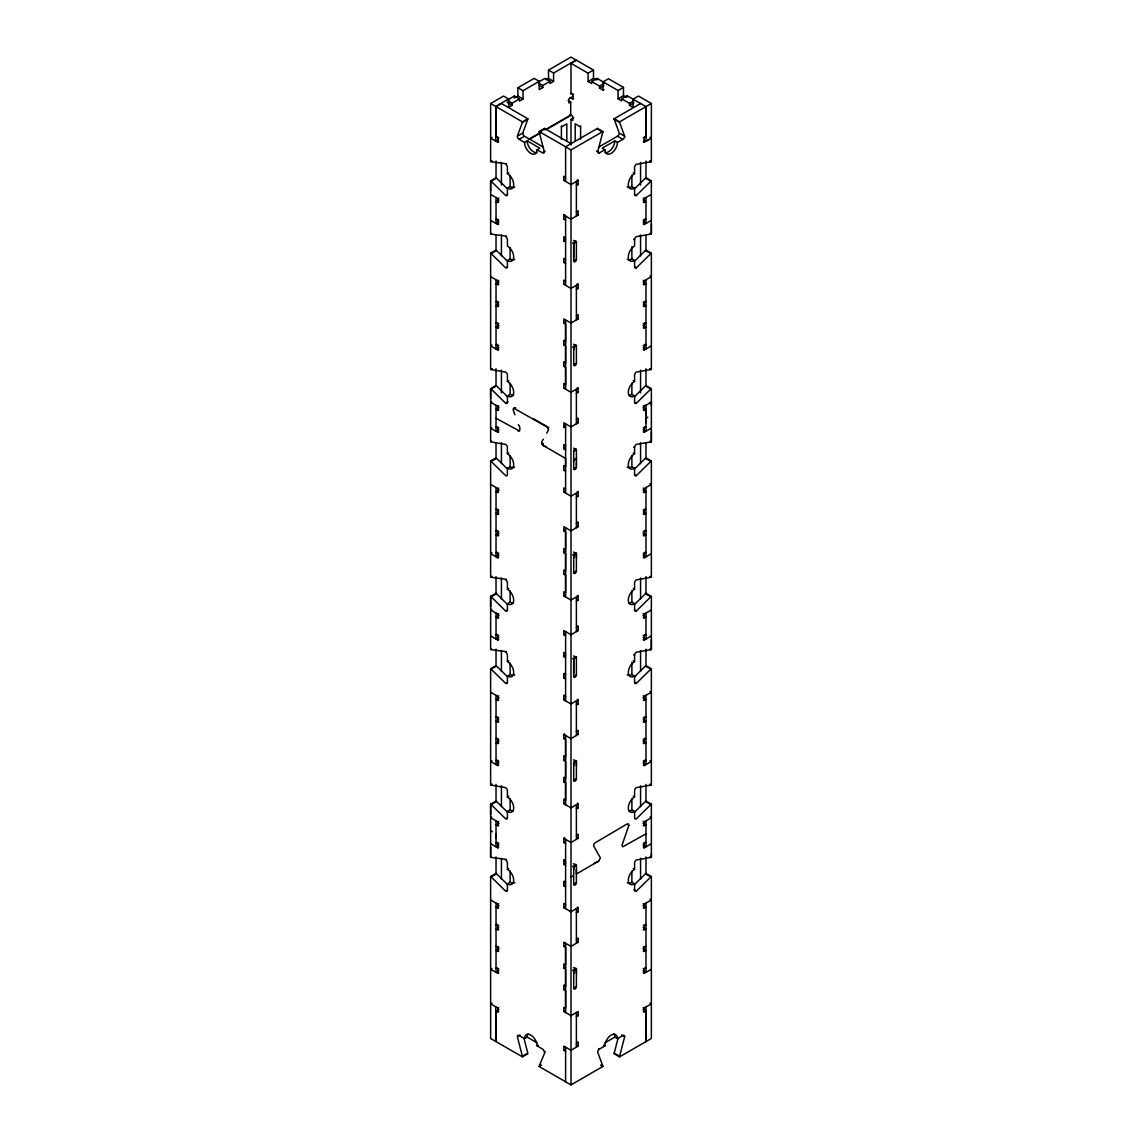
<?xml version="1.0" encoding="UTF-8"?>
<svg xmlns="http://www.w3.org/2000/svg" width="1142" height="1142" viewBox="0 0 1142 1142"><rect width="100%" height="100%" fill="white"/><g stroke="black" fill="none" stroke-linecap="round" stroke-linejoin="round"><path stroke-width="1.5" d="M507.405 812.119L496.542 801.456A2.541 1.47 60 0 0 496.028 801.07L490.632 804.196L490.632 857.242A2.541 1.47 60 0 0 491.146 857.456L506.52 859.441M506.52 818.272L507.419 817.758L507.419 811.519A8.908 5.139 60 0 0 513.714 807.879A8.908 5.139 60 0 0 507.419 796.973L507.419 790.735A2.541 1.47 60 0 0 505.62 787.623L491.146 785.111A2.541 1.47 60 0 1 490.632 784.911L490.632 668.755L496.028 665.643A2.541 1.47 60 0 1 496.542 666.029L507.405 676.692M506.52 579.322L491.146 577.338A2.541 1.47 60 0 1 490.632 577.124L490.632 460.983L496.028 457.871A2.541 1.47 60 0 1 496.542 458.256L507.405 468.905M507.405 396.574L496.542 385.91A2.541 1.47 60 0 0 496.028 385.525L490.632 388.637A2.541 1.47 60 0 1 491.146 389.022L505.62 403.24A2.541 1.47 60 0 0 507.419 402.198L507.419 395.96A8.908 5.139 60 0 0 513.714 392.32A8.908 5.139 60 0 0 507.419 381.414L507.419 375.19A2.541 1.47 60 0 0 505.62 372.064L491.146 369.565A2.541 1.47 60 0 1 490.632 369.351L490.632 253.21L496.028 250.084A2.541 1.47 60 0 1 496.542 250.469L507.405 261.133M506.52 236.123L491.146 234.124A2.541 1.47 60 0 1 490.632 233.924L490.632 180.864L496.028 177.752A2.541 1.47 60 0 1 496.542 178.138L507.405 188.787M495.728 1006.816L495.728 1041.447L490.632 1038.492L490.632 876.542L496.028 873.416A2.541 1.47 60 0 1 496.542 873.801L507.405 884.465M496.028 838.257L496.028 833.831M496.028 386.21L496.028 368.809M496.028 178.438L496.028 161.036M501.424 392.805L501.424 370.179M576.396 1016.68L578.195 1015.638L578.195 1011.484L571 1015.638L563.805 1011.484L563.805 1007.33L565.604 1008.372L565.604 990.714L563.805 989.671L563.805 985.517L565.604 986.56L565.604 969.244L563.805 968.202L563.805 964.048L565.604 965.076L565.604 947.417L563.805 946.375L563.805 942.221L571 946.375L578.195 942.221L578.195 938.067L576.396 939.109M565.604 865.351L563.805 864.308L563.805 860.154L564.705 859.641M576.396 808.907L578.195 807.865L578.195 803.711L571 807.865L563.805 803.711L563.805 799.557L565.604 800.599L565.604 782.927L563.805 781.899L563.805 777.731L565.604 778.773L565.604 761.457L563.805 760.429L563.805 756.261L564.705 755.747M565.604 657.578L563.805 656.536L563.805 652.382L565.604 653.424M576.396 601.12L578.195 600.092L578.195 595.938L571 600.092L563.805 595.938L563.805 591.77L565.604 592.812L565.604 575.154L563.805 574.112L563.805 569.958L565.604 571L565.604 553.684L563.805 552.642L563.805 548.488L565.604 549.53L565.604 531.872L563.805 530.83L563.805 526.676L571 530.83L578.195 526.676L578.195 522.522L577.295 521.994M576.396 393.348L578.195 392.306L578.195 388.152L571 392.306L563.805 388.152L563.805 383.998L565.604 385.04L565.604 367.381L563.805 366.339L563.805 362.185L565.604 363.227L565.604 345.912L563.805 344.87L563.805 340.716L564.705 340.188M565.604 242.018L563.805 240.976L563.805 236.822L565.604 237.864M565.604 1012.526L565.604 943.263M565.604 804.753L565.604 735.491M565.604 596.966L565.604 527.718M565.604 389.194L565.604 319.931M573.698 973.683L573.698 970.8A1.913 1.099 -60 0 1 575.054 968.459A1.913 1.099 -60 0 1 576.396 969.244L576.396 986.56A1.913 1.099 -60 0 1 575.054 988.886A1.913 1.099 -60 0 1 573.698 988.116L573.698 970.8L572.613 970.172M573.698 869.79L573.698 866.906A1.913 1.099 -60 0 1 575.054 864.565A1.913 1.099 -60 0 1 576.396 865.351L576.396 882.666A1.913 1.099 -60 0 1 575.054 885.007A1.913 1.099 -60 0 1 573.698 884.222L573.698 866.906L576.396 865.351L573.512 863.68M573.698 765.911L573.698 763.013A1.913 1.099 -60 0 1 575.054 760.686A1.913 1.099 -60 0 1 576.396 761.457L576.396 778.773A1.913 1.099 -60 0 1 575.054 781.114A1.913 1.099 -60 0 1 573.698 780.329L573.698 763.013L576.396 761.457L576.396 765.797M573.698 673.566L573.698 659.134A1.913 1.099 -60 0 1 575.054 656.793A1.913 1.099 -60 0 1 576.396 657.578L576.396 674.893A1.913 1.099 -60 0 1 575.054 677.22A1.913 1.099 -60 0 1 573.698 676.449L573.698 659.134L576.396 657.578L573.512 655.908M573.698 558.124L573.698 555.24A1.913 1.099 -60 0 1 575.054 552.899A1.913 1.099 -60 0 1 576.396 553.684L576.396 571A1.913 1.099 -60 0 1 575.054 573.341A1.913 1.099 -60 0 1 573.698 572.556L573.698 555.24L572.613 554.627M573.698 461.454L573.698 460.012L576.396 458.456L576.396 460.611M573.698 350.351L573.698 347.468A1.913 1.099 -60 0 1 575.054 345.127A1.913 1.099 -60 0 1 576.396 345.912L576.396 363.227A1.913 1.099 -60 0 1 575.054 365.554A1.913 1.099 -60 0 1 573.698 364.783L573.698 347.468L572.613 346.84M573.698 258.006L573.698 243.574A1.913 1.099 -60 0 1 575.054 241.248A1.913 1.099 -60 0 1 576.396 242.018L576.396 259.334A1.913 1.099 -60 0 1 575.054 261.675A1.913 1.099 -60 0 1 573.698 260.89L573.698 243.574L576.396 242.018L573.512 240.362M576.396 1047.157L576.396 1012.526M576.396 973.569L576.396 969.244L573.512 967.574M576.396 869.676L576.396 874.001L598.95 860.94L600.335 857.77L593.54 845.751L594.225 843.367L627.058 823.982L628.428 823.924L628.828 825.381L622.033 845.237L622.718 846.836L645.972 833.831M576.396 839.384L576.396 804.753M576.396 558.01L576.396 553.684L573.512 552.029M576.396 464.951L576.396 462.781M640.576 879.183L640.576 858.299M640.576 806.623L640.576 785.739M640.576 671.41L640.576 650.526M640.576 598.836L640.576 577.966M640.576 463.638L640.576 442.753M640.576 255.851L640.576 234.966M640.576 185.033L640.576 162.407M642.975 1009.414L645.972 1011.141L645.972 1041.618L645.972 1006.987M645.972 874.329L645.972 856.928M645.972 801.755L645.972 784.354M645.972 666.557L645.972 649.156M645.972 593.983L645.972 576.582M645.972 458.77L645.972 443.11M645.972 422.697L645.972 405.296L643.274 405.824M645.972 250.997L645.972 235.338M645.972 178.438L645.972 161.036M643.274 137.611L645.972 137.097L645.972 106.62L627.086 95.714L621.676 98.826L621.676 100.91L618.079 98.826L618.079 90.518L623.489 87.406L623.489 95.714L618.079 98.826M634.595 884.465L645.458 873.801A2.541 1.47 -60 0 1 645.972 873.416L651.368 876.542L651.368 1038.492L619.535 1056.878L614.139 1053.766A2.541 1.47 -60 0 1 614.21 1053.124L618.022 1038.392M634.595 812.119L645.458 801.456A2.541 1.47 -60 0 1 645.972 801.07L651.368 804.196L651.368 857.242A2.541 1.47 -60 0 1 650.854 857.456L636.38 859.969A2.541 1.47 -60 0 0 634.581 863.081L634.581 869.319A8.908 5.139 -60 0 0 628.286 880.225A8.908 5.139 -60 0 0 634.581 883.865L634.581 890.089A2.541 1.47 -60 0 0 636.38 891.131L650.854 876.928A2.541 1.47 -60 0 1 651.368 876.542M651.368 804.196A2.541 1.47 -60 0 0 650.854 804.582L636.38 818.785A2.541 1.47 -60 0 1 634.624 818.186L634.581 811.519A8.908 5.139 -60 0 1 628.286 807.879A8.908 5.139 -60 0 1 634.581 796.973L634.624 790.25A2.541 1.47 -60 0 1 636.38 787.623L650.854 785.111A2.541 1.47 -60 0 0 651.368 784.911L651.368 668.755L645.972 665.643A2.541 1.47 -60 0 0 645.458 666.029L634.595 676.692M634.595 604.346L645.458 593.683A2.541 1.47 -60 0 1 645.972 593.298L651.368 596.424L651.368 649.47A2.541 1.47 -60 0 1 650.854 649.684L636.38 652.196A2.541 1.47 -60 0 0 634.581 655.308L634.581 661.546A8.908 5.139 -60 0 0 628.286 672.452A8.908 5.139 -60 0 0 634.581 676.078L634.581 682.316A2.541 1.47 -60 0 0 636.38 683.359L650.854 669.141A2.541 1.47 -60 0 1 651.368 668.755M634.595 468.905L645.458 458.256A2.541 1.47 -60 0 1 645.972 457.871L651.368 460.983L651.368 577.124A2.541 1.47 -60 0 1 650.854 577.338L636.38 579.851A2.541 1.47 -60 0 0 634.581 582.962L634.581 589.201A8.908 5.139 -60 0 0 628.286 600.107A8.908 5.139 -60 0 0 634.581 603.747L634.581 609.971A2.541 1.47 -60 0 0 636.38 611.013L650.854 596.795A2.541 1.47 -60 0 1 651.368 596.424M649.57 403.226L651.368 402.184L651.368 441.697A2.541 1.47 -60 0 1 650.854 441.911L636.38 444.409A2.541 1.47 -60 0 0 634.581 447.536L634.581 453.759A8.908 5.139 -60 0 0 628.286 464.666A8.908 5.139 -60 0 0 634.581 468.306L634.581 474.544A2.541 1.47 -60 0 0 636.38 475.586L650.854 461.368A2.541 1.47 -60 0 1 651.368 460.983M634.595 261.133L645.458 250.469A2.541 1.47 -60 0 1 645.972 250.084L651.368 253.21L651.368 369.351A2.541 1.47 -60 0 1 650.854 369.565L636.38 372.064A2.541 1.47 -60 0 0 634.581 375.19L634.581 381.414A8.908 5.139 -60 0 0 628.286 392.334A8.908 5.139 -60 0 0 634.581 395.96L634.581 402.198A2.541 1.47 -60 0 0 636.38 403.24L650.854 389.022A2.541 1.47 -60 0 1 651.368 388.637L645.972 385.525A2.541 1.47 -60 0 0 645.458 385.91L634.595 396.574M634.595 188.787L645.458 178.138A2.541 1.47 -60 0 1 645.972 177.752L651.368 180.864L651.368 233.924A2.541 1.47 -60 0 1 650.854 234.124L636.38 236.637A2.541 1.47 -60 0 0 634.581 239.749L634.581 245.987A8.908 5.139 -60 0 0 628.286 256.893A8.908 5.139 -60 0 0 634.581 260.533L634.581 266.771A2.541 1.47 -60 0 0 636.38 267.799L650.854 253.595A2.541 1.47 -60 0 1 651.368 253.21M565.604 181.421L565.604 146.79L597.437 128.404L602.833 131.53A2.541 1.47 -60 0 1 602.762 132.158L597.694 151.815A2.541 1.47 -60 0 0 599.493 152.842L604.889 149.73A8.908 5.139 -60 0 0 611.184 153.371A8.908 5.139 -60 0 0 617.479 142.464L622.875 139.338A2.541 1.47 -60 0 0 624.688 136.226L619.621 122.437A2.541 1.47 -60 0 1 619.535 121.88L614.139 118.768L640.576 103.508M614.025 1034.095A8.908 5.139 -60 0 1 614.781 1037.107L617.479 1038.663L622.875 1035.551A2.541 1.47 -60 0 1 624.688 1036.593L619.621 1056.236A2.541 1.47 -60 0 0 619.535 1056.878M498.726 137.611L496.028 137.097L496.028 106.62L501.424 103.508L527.861 118.768L522.465 121.88A2.541 1.47 60 0 1 522.379 122.437L517.312 136.226A2.541 1.47 60 0 0 519.125 139.338L524.521 142.464A8.908 5.139 60 0 0 530.816 153.371A8.908 5.139 60 0 0 537.111 149.73L539.809 148.174L527.219 140.909L524.521 142.464M518.211 135.712L522.722 133.114L527.79 119.31A2.541 1.47 60 0 0 527.861 118.768M545.205 1051.654L539.238 1065.971A2.541 1.47 60 0 0 539.167 1066.514L571 1084.9L602.833 1066.514A2.541 1.47 -60 0 0 602.762 1065.971L597.694 1052.182A2.541 1.47 -60 0 1 599.493 1049.055L604.889 1045.944A8.908 5.139 -60 0 1 611.184 1035.037A8.908 5.139 -60 0 1 617.479 1038.663M546.761 433.203L548.474 429.763L547.061 427.022L513.843 408.222L513.172 409.821L514.871 414.789M565.604 471.261L563.805 470.233L563.805 466.079L565.604 467.107L565.604 458.456L543.05 445.38L542.521 443.239M543.364 439.213C542.379 440.212 540.28 444.081 543.021 444.209L543.05 445.38L546.162 446.907M621.676 98.826L629.485 103.337L629.485 105.407L633.082 107.491L633.082 99.168L638.478 96.056L651.368 103.508L651.368 161.579A2.541 1.47 -60 0 1 650.854 161.793L636.38 164.291A2.541 1.47 -60 0 0 634.581 167.417L634.581 173.641A8.908 5.139 -60 0 0 628.286 184.547A8.908 5.139 -60 0 0 634.581 188.187L634.581 194.425L636.38 195.453L650.854 181.25A2.541 1.47 -60 0 1 651.368 180.864M506.52 163.777L491.146 161.793A2.541 1.47 60 0 1 490.632 161.579L490.632 103.508L503.522 96.056L508.618 98.997L508.618 107.305L512.216 105.235L512.216 103.151L519.424 98.997L519.424 101.081L523.022 98.997L523.022 90.689L517.911 87.748L517.911 96.056L523.022 98.997M517.911 87.748L534.113 78.398L539.21 81.339L539.21 89.647L542.807 87.577L542.807 85.493L550.001 81.339L550.001 83.423L553.599 81.339L553.599 73.031L548.503 70.09L548.503 78.398L553.599 81.339M548.503 70.09L571 57.1L576.096 60.041L553.599 73.031M490.632 103.508L495.728 106.449L508.618 98.997M523.022 90.689L539.21 81.339M519.424 98.997L514.314 96.056L507.119 100.211L512.216 103.151M539.152 81.724L544.905 78.398L550.001 81.339M571 63.338L576.396 60.212L593.497 70.09L593.497 78.398L588.087 81.51L588.087 73.202L571 63.338L571 93.801L573.698 94.329M515.513 97.441L517.911 96.056M546.104 79.783L548.503 78.398M588.087 73.202L593.497 70.09M491.974 137.354L490.632 138.139L497.826 142.293L498.726 141.765M588.087 81.51L591.699 83.594L591.699 81.51L597.095 78.398L618.079 90.518M496.028 137.097L496.927 136.569M571 93.801L571.899 93.287M522.379 122.437L526.89 119.839M498.611 139.41L495.728 141.08L495.728 106.449M573.213 96.342L568.902 98.826L568.902 102.98L570.7 101.952L570.7 115.099L544.991 129.945M570.101 97.441L572.799 98.997L573.698 98.483M591.699 81.51L599.493 86.021L603.99 83.423M599.493 86.021L599.493 88.091L603.99 85.493M599.493 88.091L603.09 90.175L603.99 89.647M519.125 139.338L523.621 136.74M537.111 149.73L542.507 152.842A2.541 1.47 60 0 0 544.306 151.815L539.238 132.158A2.541 1.47 60 0 1 539.167 131.53L544.563 128.404L571 143.678M540.137 131.644L541.037 131.13M541.636 130.773L544.634 129.046A2.541 1.47 60 0 1 544.563 128.404M528.346 139.552L538.938 133.443M490.632 161.579L491.974 160.794M528.646 139.724L540.751 132.743M546.804 129.246L571 115.271M571 144.977L571 119.439L573.698 117.869M561.407 126.948L566.803 123.836L566.803 141.365M490.632 191.014L490.632 180.864A2.541 1.47 60 0 1 491.146 181.25L495.642 178.652M543.406 152.329L545.205 151.286M506.52 194.939L507.419 194.425L507.419 188.187A8.908 5.139 60 0 0 513.714 184.547A8.908 5.139 60 0 0 507.419 173.641L508.775 172.87M629.485 103.337L633.981 100.739M629.485 105.407L633.981 102.809M539.167 131.53L571 149.902L602.833 131.53M619.535 121.88L651.368 103.508M507.419 188.187L510.117 186.631A8.908 5.139 60 0 0 514.757 186.96M490.632 194.411L497.826 198.565L498.726 198.037M499.025 199.95L496.028 201.677L498.726 202.191M598.479 147.204L617.479 136.226A2.541 1.47 -60 0 0 619.278 133.114L614.21 119.31A2.541 1.47 -60 0 1 614.139 118.768M617.479 142.464L614.781 140.909L602.191 148.174L604.889 149.73M496.927 218.821L496.028 219.335L498.726 219.864M565.604 177.267L563.805 176.225L563.805 180.379L564.705 179.865M498.911 221.834L496.028 223.489L496.028 197.523M490.632 220.377L497.826 224.531L498.726 224.018M576.396 185.575L578.195 184.533L578.195 180.379L571 184.533L563.805 180.379M643.274 141.765L644.174 142.293L651.368 138.139L650.026 137.354M644.174 140.209L645.972 141.251L647.771 140.209M490.632 233.924L491.531 233.396M490.632 253.21A2.541 1.47 60 0 1 491.146 253.595L495.642 250.997M565.604 220.206L563.805 219.164L563.805 215.01L564.705 214.496M563.805 219.164L564.705 218.65M576.396 211.898L578.195 210.856L578.195 215.01L571 219.164L563.805 215.01M491.146 253.595L505.62 267.799A2.541 1.47 60 0 0 507.419 266.771L507.419 260.533L510.117 258.977A8.908 5.139 60 0 0 514.757 259.305M506.52 267.285L507.419 266.771M563.805 240.976L565.604 239.948M490.632 276.649L497.826 280.804L498.726 280.29M499.025 282.188L496.028 283.915L498.726 284.444M643.274 198.037L644.174 198.565L651.368 194.411M643.274 202.191L645.972 201.677L642.975 199.95M496.927 301.06L496.028 301.588L498.726 302.102M565.604 259.334L563.805 258.292L563.805 262.446L564.705 261.932M498.726 304.186L496.028 305.742L498.726 306.256M573.698 260.89L576.396 259.334M643.274 219.864L645.972 219.335L645.073 218.821M643.274 224.018L644.174 224.531L651.368 220.377M496.927 322.529L496.028 323.058L498.726 323.571M565.604 281.146L563.805 280.118L563.805 284.272L564.705 283.744M499.025 325.484L496.028 327.212L498.726 327.725M576.396 289.468L578.195 288.426L578.195 284.272L571 288.426L563.805 284.272M491.974 345.127L490.632 345.912L497.826 350.066L498.726 349.552M496.927 344.356L496.028 344.87L498.726 345.384M498.911 347.368L496.028 349.024L496.028 279.761M576.396 315.777L578.195 314.735L578.195 318.904L571 323.058L563.805 318.904L563.805 323.058L564.705 322.529M490.632 369.351L491.974 368.566M643.274 280.29L644.174 280.804L651.368 276.649L650.026 275.864M491.146 369.565L492.045 369.037M643.274 284.444L645.972 283.915L642.975 282.188M563.805 344.87L565.604 343.828M492.045 388.508L496.542 385.91M507.419 381.414L508.775 380.643M643.274 302.102L645.972 301.588L645.073 301.06M573.698 347.468L576.396 345.912L573.512 344.242M643.274 306.256L645.972 305.742L643.274 304.186M491.702 401.556L490.632 402.184L490.632 441.697A2.541 1.47 60 0 0 491.146 441.911L505.62 444.409A2.541 1.47 60 0 1 507.376 447.079L507.419 453.759A8.908 5.139 60 0 1 513.714 464.68A8.908 5.139 60 0 1 507.419 468.306L507.362 475.015A2.541 1.47 60 0 1 505.62 475.586L491.146 461.368A2.541 1.47 60 0 0 490.632 460.983M563.805 362.185L564.705 361.671M507.419 395.96L510.117 394.404A8.908 5.139 60 0 0 513.629 395.203M563.805 366.339L564.705 365.825M490.632 398.801L490.632 388.637L490.632 402.184L497.826 406.338L498.726 405.824M505.62 403.24L508.019 401.856M499.025 407.723L496.028 409.45L498.726 409.978M573.698 364.783L576.396 363.227M643.274 323.571L645.972 323.058L645.073 322.529M643.274 327.725L645.972 327.212L642.975 325.484M513.358 408.608L514.856 407.794M514.557 408.251L515.613 408.037L514.942 408.422M563.805 383.998L564.705 383.484M491.702 427.536L490.632 428.15L497.826 432.304L498.726 431.79M496.927 426.594L496.028 427.108L498.726 427.636M563.805 388.152L564.705 387.638M498.911 429.606L496.028 431.276L496.028 405.296M643.274 345.384L645.972 344.87L645.073 344.356M643.274 349.552L644.174 350.066L651.368 345.912M490.632 441.697L491.531 441.169M518.197 431.076L518.868 430.691L496.028 418.286M519.253 430.862C519.482 432.789 520.995 425.752 518.268 424.724M547.775 427.807L548.731 427.893L548.06 428.279M491.146 461.368L495.642 458.77M507.419 453.759L508.775 452.989M577.295 418.115L578.195 418.629L578.195 422.783L571 426.937L563.805 422.783L563.805 426.937L564.705 426.423M576.396 419.671L578.195 418.629M542.065 444.124L542.736 443.738L542.336 444.595L543.649 445.523L542.678 445.023M507.419 468.306L510.117 466.75A8.908 5.139 60 0 0 514.571 467.192M565.604 445.637L563.805 444.609L563.805 448.763L564.705 448.235M490.632 484.422L497.826 488.576L498.726 488.062M499.025 489.961L496.028 491.702L498.726 492.216M651.368 402.184L644.174 406.338L644.174 410.492L643.274 409.978M573.698 451.361L576.396 449.791L576.396 467.107A1.913 1.099 -60 0 1 575.054 469.448A1.913 1.099 -60 0 1 573.698 468.663L573.698 451.361A1.913 1.099 -60 0 1 575.054 449.02A1.913 1.099 -60 0 1 576.396 449.791L573.512 448.135M644.174 410.492L645.972 409.45L645.972 431.276L643.089 429.606M645.972 418.286L647.771 417.244M563.805 466.079L564.705 465.551M496.927 508.847L496.028 509.361L498.726 509.874M563.805 470.233L564.705 469.705M498.726 511.959L496.028 513.515L498.726 514.028M573.698 468.663L576.396 467.107M643.274 427.636L645.972 427.108L645.073 426.594M643.274 431.79L644.174 432.304L651.368 428.15M496.927 530.316L496.028 530.83L498.726 531.344M565.604 488.933L563.805 487.891L563.805 492.045L564.705 491.531M499.025 533.257L496.028 534.984L498.726 535.498M576.396 497.241L578.195 496.199L578.195 492.045L571 496.199L563.805 492.045M491.974 552.899L490.632 553.684L497.826 557.838L498.726 557.325M496.927 552.128L496.028 552.642L498.726 553.171M498.911 555.14L496.028 556.796L496.028 487.548M563.805 530.83L564.705 530.316M576.396 523.564L578.195 522.522M490.632 577.124L491.974 576.353M643.274 488.062L644.174 488.576L651.368 484.422L650.026 483.651M643.274 492.216L645.972 491.702L642.975 489.961M563.805 552.642L565.604 551.6M507.405 604.346L496.542 593.683A2.541 1.47 60 0 0 496.028 593.298L490.632 596.424A2.541 1.47 60 0 1 491.146 596.795L495.642 594.197M506.52 610.499L507.419 609.971L507.419 603.747A8.908 5.139 60 0 0 513.714 600.107A8.908 5.139 60 0 0 507.419 589.201L508.775 588.415M643.274 509.874L645.972 509.361L645.073 508.847M573.698 555.24L576.396 553.684M643.274 514.028L645.972 513.515L643.274 511.959M491.702 609.328L490.632 609.956L490.632 649.47A2.541 1.47 60 0 0 491.146 649.684L506.52 651.668M507.419 603.747L510.117 602.177A8.908 5.139 60 0 0 513.115 603.033M563.805 574.112L564.705 573.598M490.632 606.573L490.632 596.424L490.632 609.956L497.826 614.111L498.726 613.597M499.025 615.495L496.028 617.237L498.726 617.751M573.698 572.556L576.396 571M643.274 531.344L645.972 530.83L645.073 530.316M643.274 535.498L645.972 534.984L642.975 533.257M496.927 634.367L496.028 634.895L498.726 635.409M563.805 595.938L564.705 595.41M498.911 637.379L496.028 639.049L496.028 613.068M643.274 553.171L645.972 552.642L645.073 552.128M490.632 635.937L497.826 640.091L498.726 639.563M643.274 557.325L644.174 557.838L651.368 553.684M490.632 649.47L491.531 648.956M490.632 668.755A2.541 1.47 60 0 1 491.146 669.141L495.642 666.543M506.52 682.83L507.419 682.316L507.419 676.078A8.908 5.139 60 0 0 513.714 672.452A8.908 5.139 60 0 0 507.419 661.546L508.775 660.761M577.295 625.887L578.195 626.401L578.195 630.555L571 634.724L563.805 630.555L563.805 634.724L564.705 634.195M576.396 627.443L578.195 626.401M507.419 676.078L510.117 674.522A8.908 5.139 60 0 0 514.757 674.851M563.805 656.536L565.604 655.494M490.632 692.209L497.826 696.363L498.726 695.835M499.025 697.748L496.028 699.475L498.726 699.989M643.274 613.597L644.174 614.111L651.368 609.956M643.274 617.751L645.972 617.237L642.975 615.495M565.604 679.047L563.805 678.005L563.805 673.851L564.705 673.323M496.927 716.619L496.028 717.133L498.726 717.661M563.805 678.005L564.705 677.491M498.726 719.731L496.028 721.287L498.726 721.815M573.698 676.449L576.396 674.893M643.274 635.409L645.972 634.895L645.073 634.367M643.274 639.563L644.174 640.091L651.368 635.937M576.396 705.014L578.195 703.972L578.195 699.818L571 703.972L563.805 699.818L563.805 695.664L564.705 695.15M496.927 738.089L496.028 738.603L498.726 739.131M563.805 699.818L564.705 699.304M499.025 741.03L496.028 742.757L498.726 743.285M491.974 760.686L490.632 761.457L497.826 765.611L498.726 765.097M496.927 759.901L496.028 760.429L498.726 760.943M498.911 762.913L496.028 764.583L496.028 695.321M563.805 756.261L565.604 757.303L565.604 739.645L563.805 738.603L563.805 734.449L564.705 733.935M563.805 738.603L564.705 738.089M576.396 731.337L578.195 730.295L578.195 734.449L571 738.603L563.805 734.449M490.632 784.911L491.974 784.126M643.274 695.835L644.174 696.363L651.368 692.209L650.026 691.424M643.274 699.989L645.972 699.475L642.975 697.748M563.805 760.429L565.604 759.387M490.632 814.346L490.632 804.196A2.541 1.47 60 0 1 491.146 804.582L495.642 801.984M507.419 796.973L508.775 796.188M643.274 717.661L645.972 717.133L645.073 716.619M643.274 721.815L645.972 721.287L643.274 719.731M491.702 817.115L490.632 817.729L497.826 821.883L498.726 821.369M563.805 777.731L564.705 777.217M507.419 811.519L510.117 809.963A8.908 5.139 60 0 0 513.115 810.82M563.805 781.899L564.705 781.371M499.025 823.282L496.028 825.009L498.726 825.523M573.698 780.329L576.396 778.773M643.274 739.131L645.972 738.603L645.073 738.089M643.274 743.285L645.972 742.757L642.975 741.03M563.805 799.557L564.705 799.029M496.927 842.154L496.028 842.668L498.726 843.181M563.805 803.711L564.705 803.183M498.911 845.166L496.028 846.822L496.028 820.855M643.274 760.943L645.972 760.429L645.073 759.901M490.632 843.71L497.826 847.864L498.726 847.35M643.274 765.097L644.174 765.611L651.368 761.457L650.026 760.686M491.531 856.728L490.632 857.242L490.632 847.093M490.632 876.542A2.541 1.47 60 0 1 491.146 876.928L495.642 874.329M506.52 890.617L507.419 890.089L507.419 883.865A8.908 5.139 60 0 0 513.714 880.225A8.908 5.139 60 0 0 507.419 869.319L508.775 868.534M565.604 843.538L563.805 842.496L563.805 838.342L564.705 837.814M563.805 842.496L564.705 841.968M576.396 835.216L578.195 834.188L578.195 838.342L571 842.496L563.805 838.342M507.419 883.865L510.117 882.309A8.908 5.139 60 0 0 514.757 882.638M563.805 864.308L565.604 863.266M490.632 899.982L497.826 904.136L498.726 903.622M499.025 905.52L496.028 907.248L498.726 907.776M643.274 821.369L644.174 821.883L651.368 817.729L650.026 816.958M643.274 825.523L645.972 825.009L642.975 823.282M571 877.127L573.027 875.957M565.604 886.82L563.805 885.778L563.805 881.624L564.705 881.11M496.927 924.392L496.028 924.906L498.726 925.434M563.805 885.778L564.705 885.264M498.726 927.504L496.028 929.074L498.726 929.588M573.698 884.222L576.396 882.666M643.274 843.181L645.972 842.668L645.073 842.154M643.274 847.35L644.174 847.864L651.368 843.71M564.705 907.076L563.805 907.604L563.805 903.436L565.604 904.478M496.028 946.39L498.726 946.904M499.025 948.802L496.028 950.544L498.726 951.058M569.201 910.716L571 911.759L578.195 907.604L578.195 911.759L576.396 912.786M491.974 968.459L490.632 969.244L497.826 973.398L498.726 972.87M496.927 967.674L496.028 968.202L498.726 968.716M498.911 970.686L496.028 972.356L496.028 903.094M563.805 946.375L564.705 945.861M643.274 903.622L644.174 904.136L651.368 899.982L650.026 899.197M643.274 907.776L645.972 907.248L642.975 905.52M491.974 1003.09L490.632 1003.861L497.826 1008.029L498.726 1007.501M563.805 968.202L565.604 967.16M523.978 1038.392L527.79 1053.124A2.541 1.47 60 0 1 527.861 1053.766L522.465 1056.878L496.028 1041.618L496.028 1011.141L499.025 1009.414M643.274 925.434L645.972 924.906L645.073 924.392M496.028 1011.141L498.726 1011.655M573.698 970.8L576.396 969.244M643.274 929.588L645.972 929.074L643.274 927.504M563.805 985.517L564.705 984.989M563.805 989.671L564.705 989.143M573.698 988.116L576.396 986.56M643.274 946.904L645.972 946.39M643.274 951.058L645.972 950.544L642.975 948.802M518.211 1036.079L520.024 1035.037M563.805 1011.484L564.705 1010.97M643.274 968.716L645.972 968.202L645.073 967.674M522.465 1056.878A2.541 1.47 60 0 0 522.379 1056.236L517.312 1036.593A2.541 1.47 60 0 1 519.125 1035.551L524.521 1038.663L527.219 1037.107A8.908 5.139 60 0 1 527.975 1034.095M643.274 972.87L644.174 973.398L651.368 969.244M524.521 1038.663A8.908 5.139 60 0 1 530.816 1035.037A8.908 5.139 60 0 1 537.111 1045.944L538.467 1045.158M522.379 1056.236L526.89 1053.638M576.396 1043.003L578.195 1041.961L578.195 1046.115L571 1050.269L563.805 1046.115L563.805 1050.269L564.705 1049.755M540.137 1065.443L541.037 1064.929M539.167 1066.514L540.965 1065.486M643.274 1007.501L644.174 1008.029L651.368 1003.861L650.026 1003.09M643.274 1011.655L645.972 1011.141M604.989 1042.774L614.781 1037.107M593.954 863.48L598.565 861.211M623.489 87.406L608.486 78.741L603.09 81.853L603.09 90.175M593.497 78.398L595.896 79.783M623.489 95.714L625.887 97.099M645.073 136.569L645.972 137.097M614.21 119.31L618.707 121.909M538.981 83.295L542.807 85.493M568.145 100.467L570.7 101.952M538.981 85.364L542.807 87.577M620.177 133.628L624.688 136.226M617.479 136.226L621.976 138.824M598.265 129.56L602.762 132.158M569.915 114.657L572.799 116.313L572.799 120.467L571 119.439M650.026 160.794L651.368 161.579M649.955 161.265L650.854 161.779M580.593 126.948L575.197 123.836L575.197 141.365M645.458 178.138L649.955 180.721M596.495 151.115L599.493 152.842M633.225 172.87L634.581 173.641M507.119 102.295L512.216 105.235M496.028 106.62L522.465 121.88M627.243 186.96A8.908 5.139 -60 0 0 631.883 186.631L634.581 188.187M543.521 147.204L524.521 136.226A2.541 1.47 60 0 1 522.722 133.114M577.295 179.865L578.195 180.379M577.295 184.019L578.195 184.533M643.089 221.834L645.972 223.489L645.972 197.523M650.469 233.396L651.368 233.924L651.368 223.761M649.955 233.61L650.854 234.124M633.682 239.235L634.581 239.749M645.458 250.469L649.955 253.067M577.295 214.496L578.195 215.01M627.243 259.305A8.908 5.139 -60 0 0 631.883 258.977L634.581 260.533M634.581 266.771L636.38 267.799M572.613 242.96L573.698 243.574M563.805 262.446L565.604 263.488M577.295 283.744L578.195 284.272M577.295 287.898L578.195 288.426M643.089 347.368L645.972 349.024L645.972 279.761M577.295 318.375L578.195 318.904M650.026 368.566L651.368 369.351M649.955 369.037L650.854 369.565M563.805 323.058L565.604 324.085L565.604 341.758L563.805 340.716M645.458 385.91L649.955 388.508M633.225 380.643L634.581 381.414M628.885 395.26A8.908 5.139 -60 0 0 631.883 394.404L634.581 395.96M634.581 402.198L636.38 403.24M642.975 407.723L645.972 409.45M577.295 387.638L578.195 388.152M577.295 391.792L578.195 392.306M650.469 441.169L651.368 441.697L651.368 431.533M649.955 441.383L650.854 441.911M633.682 447.007L634.581 447.536M645.458 458.256L649.955 460.854M633.225 452.989L634.581 453.759M577.295 422.269L578.195 422.783M563.805 426.937L565.604 427.979M627.243 467.078A8.908 5.139 -60 0 0 631.883 466.75L634.581 468.306M634.581 474.544L636.38 475.586M563.805 448.763L565.604 449.791M577.295 491.531L578.195 492.045M577.295 495.685L578.195 496.199M643.089 555.14L645.972 556.796L645.972 487.548M577.295 526.148L578.195 526.676M650.026 576.353L651.368 577.124M649.955 576.824L650.854 577.338M645.458 593.683L649.955 596.281M633.225 588.415L634.581 589.201M628.885 603.033A8.908 5.139 -60 0 0 631.883 602.177L634.581 603.747M634.581 609.971L636.38 611.013M577.295 595.41L578.195 595.938M643.089 637.379L645.972 639.049L645.972 613.068M577.295 599.564L578.195 600.092M650.469 648.956L651.368 649.47L651.368 639.32M649.955 649.156L650.854 649.684M633.682 654.78L634.581 655.308M645.458 666.029L649.955 668.627M633.225 660.761L634.581 661.546M577.295 630.041L578.195 630.555M563.805 634.724L565.604 635.751M627.243 674.851A8.908 5.139 -60 0 0 631.883 674.522L634.581 676.078M634.581 682.316L636.38 683.359M572.613 658.506L573.698 659.134M563.805 673.851L565.604 674.893M577.295 699.304L578.195 699.818M563.805 695.664L565.604 696.706M577.295 703.458L578.195 703.972M643.089 762.913L645.972 764.583L645.972 695.321M577.295 733.935L578.195 734.449M650.026 784.126L651.368 784.911M573.512 759.801L576.396 761.457M646.358 801.984L650.854 804.582M633.225 796.188L634.581 796.973M628.885 810.82A8.908 5.139 -60 0 0 631.883 809.963L634.581 811.519M627.929 824.852L628.828 825.381M577.295 803.183L578.195 803.711M577.295 807.351L578.195 807.865M643.089 845.166L645.972 846.822L645.972 820.855M650.469 856.728L651.368 857.242L651.368 853.859M649.955 856.943L650.854 857.456M645.458 873.801L649.955 876.399M633.225 868.534L634.581 869.319M577.295 837.814L578.195 838.342M627.243 882.623A8.908 5.139 -60 0 0 631.883 882.309L634.581 883.865M633.981 889.746L636.38 891.131M563.805 860.154L565.604 861.196M572.613 866.278L573.698 866.906M490.632 830.719L492.43 831.761M563.805 881.624L565.604 882.666M577.295 907.076L578.195 907.604M577.295 911.23L578.195 911.759M571 911.759L563.805 907.604L565.604 908.632L565.604 839.384M643.089 970.686L645.972 972.356L645.972 903.094M577.295 941.707L578.195 942.221M621.676 1034.866L624.688 1036.593M577.295 1015.124L578.195 1015.638M603.533 1045.158L604.889 1045.944M614.21 1053.124L618.707 1055.722M598.594 1048.542L599.493 1049.055M576.396 1045.073L578.195 1046.115M600.963 1064.929L602.762 1065.971M601.035 1065.486L602.833 1066.514M563.805 1050.269L565.604 1051.311M527.219 1037.107L537.011 1042.774M537.111 1045.944L542.507 1049.055A2.541 1.47 60 0 1 544.306 1052.182M533.371 418.729L548.445 427.422M491.146 181.25L505.62 195.453A2.541 1.47 60 0 0 507.419 194.425M491.146 596.795L505.62 611.013A2.541 1.47 60 0 0 507.419 609.971M491.146 669.141L505.62 683.359A2.541 1.47 60 0 0 507.419 682.316M491.146 804.582L505.62 818.785A2.541 1.47 60 0 0 507.419 817.758M491.146 876.928L505.62 891.131A2.541 1.47 60 0 0 507.419 890.089M651.368 388.637L651.368 405.424M645.972 106.62L645.972 141.251M645.972 368.809L645.972 386.21M644.174 138.139L644.174 142.293M644.174 198.565L644.174 202.719M644.174 220.377L644.174 224.531M644.174 280.804L644.174 284.958M644.174 302.616L644.174 306.784M644.174 324.085L644.174 328.254M644.174 345.912L644.174 350.066M644.174 428.15L644.174 432.304M644.174 488.576L644.174 492.744M644.174 510.403L644.174 514.557M644.174 531.872L644.174 536.026M644.174 553.684L644.174 557.838M644.174 614.111L644.174 618.265M644.174 635.937L644.174 640.091M644.174 696.363L644.174 700.517M644.174 718.175L644.174 722.329M644.174 739.645L644.174 743.799M644.174 761.457L644.174 765.611M644.174 821.883L644.174 826.051M644.174 843.71L644.174 847.864M644.174 904.136L644.174 908.29M644.174 925.948L644.174 930.102M644.174 947.417L644.174 951.572M644.174 969.244L644.174 973.398M644.174 1008.029L644.174 1012.183M640.576 370.179L640.576 392.805M631.883 175.311L631.883 186.631M631.883 246.701L631.883 258.977M631.883 383.098L631.883 394.404M631.883 455.444L631.883 466.75M631.883 590.871L631.883 602.177M631.883 662.26L631.883 674.522M631.883 798.972L631.883 809.963M631.883 871.317L631.883 882.309M627.086 95.714L627.086 97.27M597.095 78.398L597.095 79.954M580.593 125.977L580.593 139.224M576.396 181.421L576.396 216.052M576.396 285.3L576.396 319.931M576.396 389.194L576.396 423.825M576.396 493.087L576.396 527.718M576.396 596.966L576.396 631.597M576.396 700.86L576.396 735.491M576.396 908.632L576.396 943.263M572.799 94.843L572.799 98.997M571 149.902L571 1084.9M565.604 216.052L565.604 285.3M565.604 423.825L565.604 493.087M565.604 631.597L565.604 700.86M565.604 1047.157L565.604 1081.788M561.407 125.977L561.407 139.224M514.314 96.056L514.314 98.141M510.117 175.311L510.117 186.631M510.117 247.657L510.117 258.977M510.117 383.427L510.117 394.404M510.117 455.772L510.117 466.75M510.117 590.871L510.117 602.177M510.117 663.216L510.117 674.522M510.117 798.643L510.117 809.963M510.117 870.989L510.117 882.309M507.419 173.641L507.419 167.417A2.541 1.47 60 0 0 505.62 164.291M507.419 589.201L507.419 582.962A2.541 1.47 60 0 0 505.62 579.851M507.419 661.546L507.419 655.308A2.541 1.47 60 0 0 505.62 652.196M507.419 869.319L507.419 863.081A2.541 1.47 60 0 0 505.62 859.969M501.424 162.407L501.424 185.033M501.424 234.966L501.424 255.851M501.424 442.753L501.424 463.638M501.424 577.966L501.424 598.836M501.424 650.526L501.424 671.41M501.424 785.739L501.424 806.623M501.424 858.299L501.424 879.183M497.826 138.139L497.826 142.293M497.826 198.565L497.826 202.719M497.826 220.377L497.826 224.531M497.826 280.804L497.826 284.958M497.826 302.616L497.826 306.784M497.826 324.085L497.826 328.254M497.826 345.912L497.826 350.066M497.826 406.338L497.826 410.492M497.826 428.15L497.826 432.304M497.826 488.576L497.826 492.744M497.826 510.403L497.826 514.557M497.826 531.872L497.826 536.026M497.826 553.684L497.826 557.838M497.826 614.111L497.826 618.265M497.826 635.937L497.826 640.091M497.826 696.363L497.826 700.517M497.826 718.175L497.826 722.329M497.826 739.645L497.826 743.799M497.826 761.457L497.826 765.611M497.826 821.883L497.826 826.051M497.826 843.71L497.826 847.864M497.826 904.136L497.826 908.29M497.826 925.948L497.826 930.102M497.826 947.417L497.826 951.572M497.826 969.244L497.826 973.398M497.826 1008.029L497.826 1012.183M496.028 235.338L496.028 250.997M496.028 443.11L496.028 458.77M496.028 576.582L496.028 593.983M496.028 649.156L496.028 666.557M496.028 784.354L496.028 801.755M496.028 856.928L496.028 874.329M614.781 140.909A8.908 5.139 -60 0 1 611.484 149.202A8.908 5.139 -60 0 1 605.046 152.614M597.437 128.404A2.541 1.47 -60 0 1 597.366 129.046M636.38 195.453A2.541 1.47 -60 0 1 634.581 194.425M536.954 152.614A8.908 5.139 60 0 1 530.516 149.202A8.908 5.139 60 0 1 527.219 140.909M505.62 236.637A2.541 1.47 60 0 1 507.419 239.749L507.419 245.987A8.908 5.139 60 0 1 513.714 256.893A8.908 5.139 60 0 1 507.419 260.533"/></g></svg>
